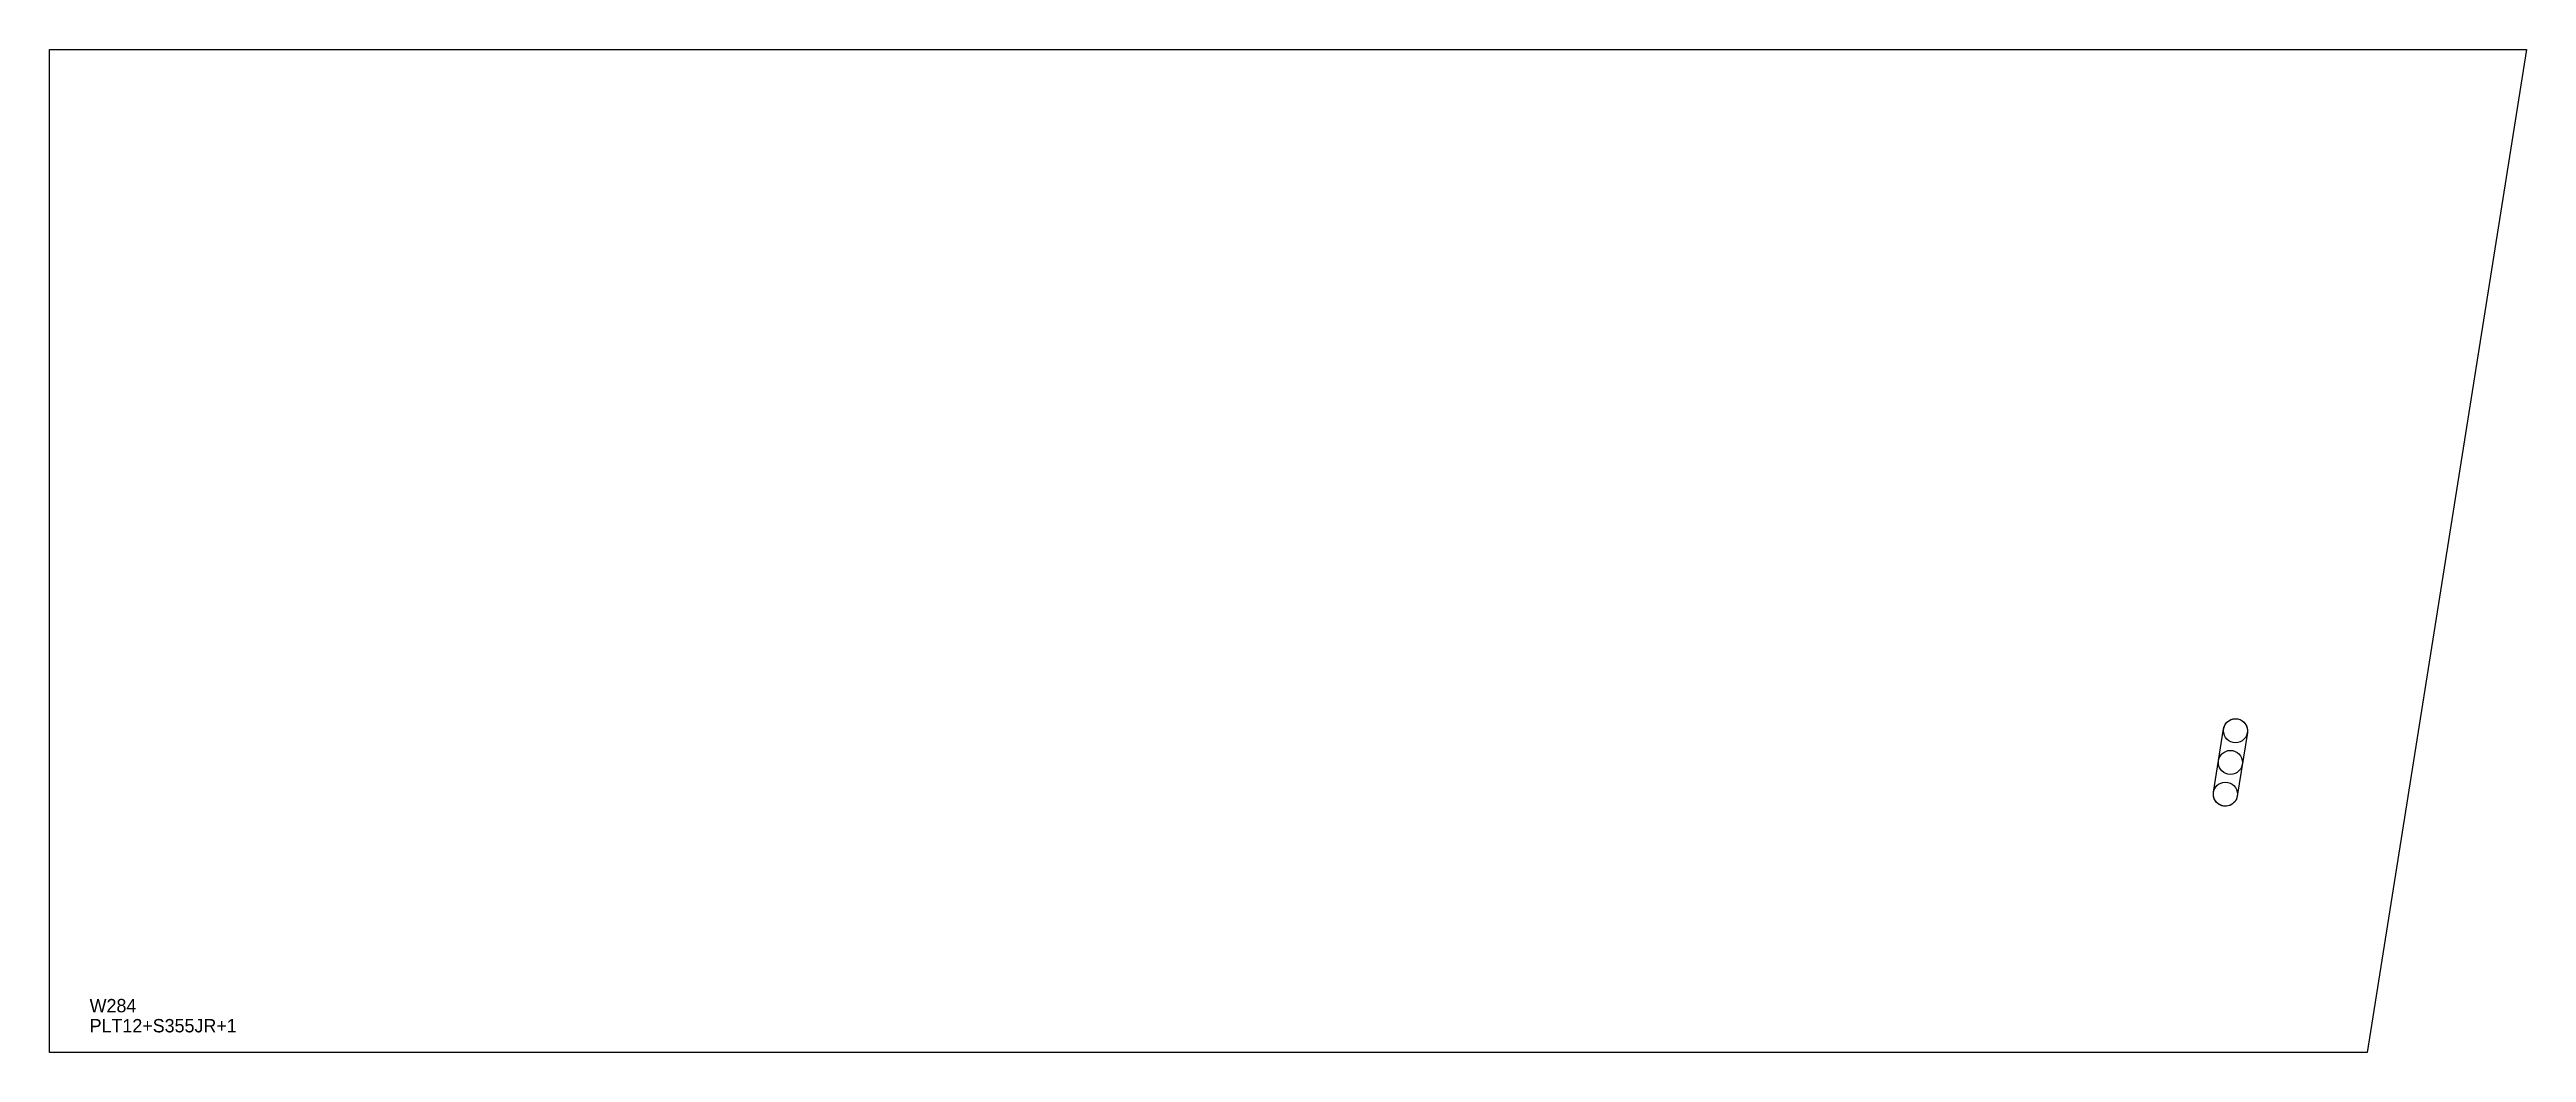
# Model space of a CAD drawing. Extents: x 0 to 1853, y 0 to 750.
import ezdxf

# ---------------------------------------------------------------- set-up
doc = ezdxf.new("R2010")
doc.units = 0
for name, color, linetype in [('18', 7, 'CONTINUOUS'), ('CUT', 7, 'CONTINUOUS'), ('LAYOUT', 4, 'CONTINUOUS'), ('SCRIBE', 3, 'CONTINUOUS'), ('TEXT', 7, 'CONTINUOUS')]:
    doc.layers.add(name, color=color, linetype=linetype)

msp = doc.modelspace()

# ---------------------------------------------------------------- linework, layer by layer
at = {"layer": '18', "color": 7, "linetype": 'CONTINUOUS'}
for centre, radius in [((1635.412, 240.574), 9), ((1631.641, 216.872), 9), ((1627.87, 193.17), 9), ((0, 0), 0)]:
    msp.add_circle(centre, radius, dxfattribs=at)
at = {"layer": 'CUT', "color": 7, "linetype": 'CONTINUOUS'}
msp.add_lwpolyline([(0, 0), (0, 750), (1853.13, 750), (1733.84, 0)], close=True, dxfattribs=at)
at = {"layer": 'LAYOUT', "color": 4, "linetype": 'CONTINUOUS'}
msp.add_lwpolyline([(1636.758, 191.756, -1), (1618.982, 194.584), (1626.524, 241.988, -0.99999992), (1644.3, 239.16)], format="xyb", close=True, dxfattribs=at)

# ---------------------------------------------------------------- texts
at = {"layer": 'SCRIBE', "color": 3}
msp.add_text('W284', height=10, dxfattribs=at).set_placement((30, 30))
at = {"layer": 'TEXT', "color": 7}
msp.add_text('PLT12+S355JR+1', height=10, dxfattribs=at).set_placement((30, 15))

doc.saveas('drawing.dxf')
